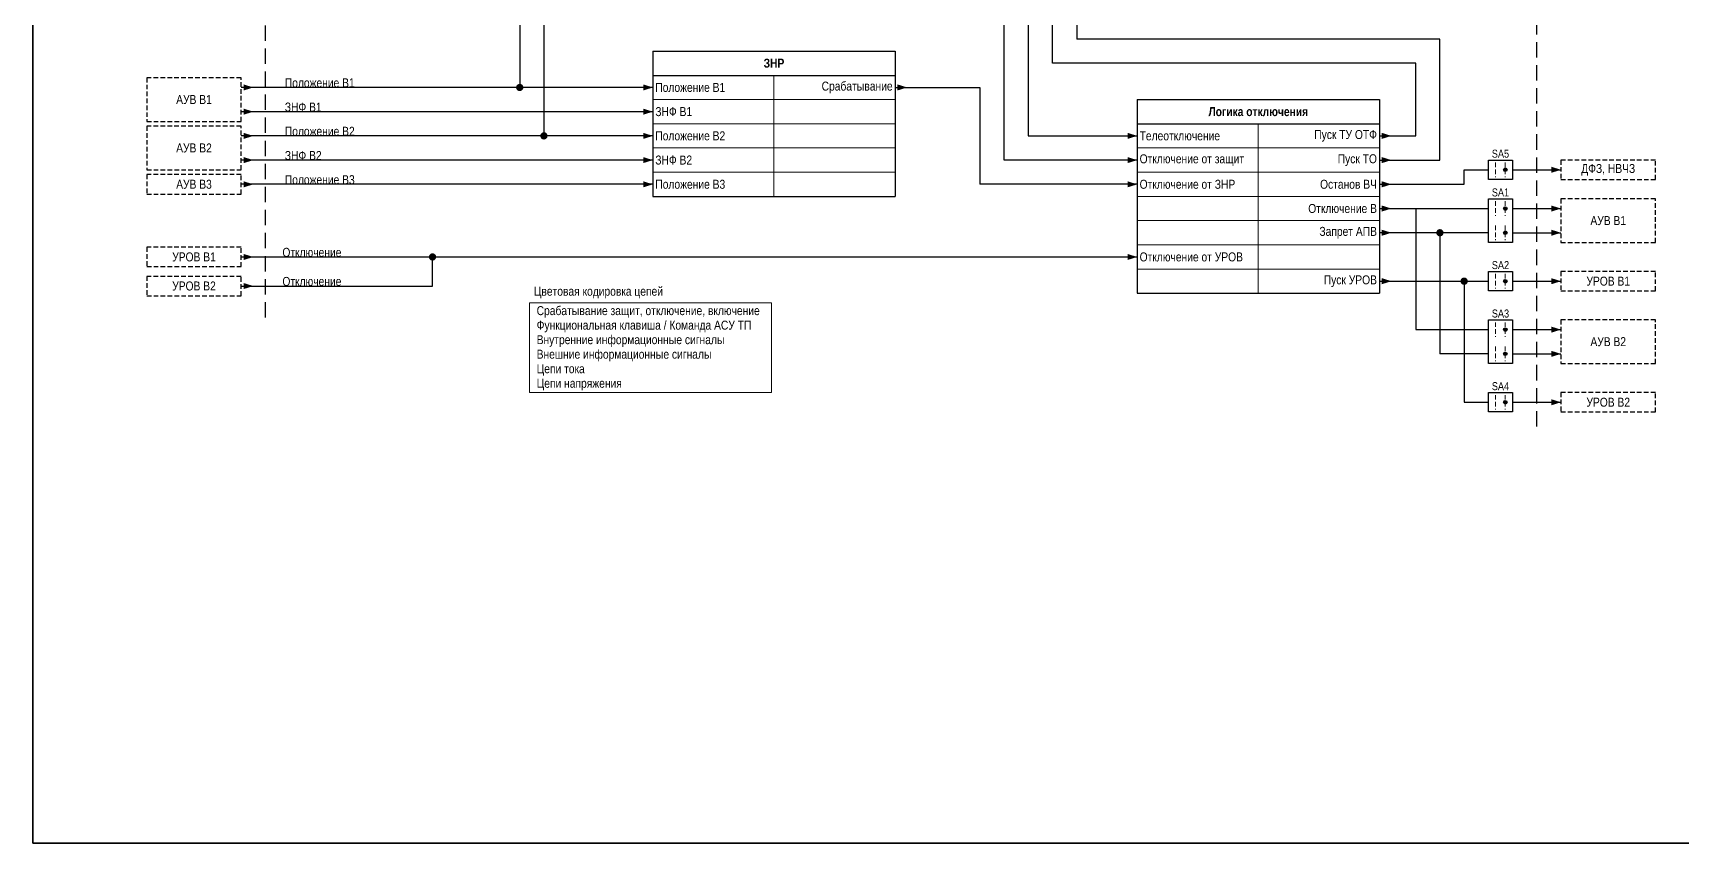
# Model space of a CAD drawing. Header units: millimetres. Extents: x -14593 to 14732, y -17400 to 5232.
# Drawn here: x 9269 to 9950, y -1137 to -802 of the extents above; entities that cross this region are included whole.
import ezdxf
from ezdxf.enums import TextEntityAlignment as Align

# ---------------------------------------------------------------- set-up
doc = ezdxf.new("R2010")
doc.units = ezdxf.units.MM
doc.linetypes.add('штриховая2', pattern=[9.525, 6.35, -3.175])
for name, color, linetype, lineweight in [('Основная', 7, 'Continuous', 30), ('Отключение_включение', 1, 'Continuous', 30), ('Тонкая', 7, 'Continuous', 18), ('Цепи внешние', 84, 'Continuous', 30), ('Цепи внутренние', 5, 'Continuous', 30), ('Цепи ТН', 200, 'Continuous', 30), ('Цепи ТТ', 23, 'Continuous', 30), ('Цепь - ФК и АСУ', 132, 'Continuous', 30), ('Штриховая', 7, 'штриховая2', 20)]:
    doc.layers.add(name, color=color, linetype=linetype, lineweight=lineweight)
doc.layers.add('Рамка', color=8, linetype='Continuous', lineweight=35, plot=False)
doc.styles.add('Narrow', font='ARIALN.TTF')
doc.styles.add('Табл дан', font='ARIALN.TTF')
doc.styles.add('Табл загол', font='ARIALNB.TTF')

# ---------------------------------------------------------------- blocks, each defined once
blk = doc.blocks.new('*T293')
at = {"layer": 'Основная', "color": 0, "linetype": 'ByBlock', "lineweight": -2, "transparency": 16777216}
for p, q in [((0, 0), (100, 0)), ((0, 0), (0, -10)), ((100, 0), (100, -10))]:
    blk.add_line(p, q, dxfattribs=at)
at = {"layer": 'Основная', "color": 0, "linetype": 'ByBlock', "lineweight": 30, "transparency": 16777216}
for p, q in [((0, -10), (100, -10)), ((0, -10), (0, -60)), ((100, -10), (100, -60)), ((0, -60), (100, -60))]:
    blk.add_line(p, q, dxfattribs=at)
at = {"layer": 'Основная', "color": 0, "linetype": 'ByBlock', "lineweight": 18, "transparency": 16777216}
for p, q in [((50, -10), (50, -60)), ((0, -20), (100, -20)), ((0, -30), (100, -30)), ((0, -40), (100, -40)), ((0, -50), (100, -50))]:
    blk.add_line(p, q, dxfattribs=at)
at = {"layer": 'Основная', "color": 0, "transparency": 16777216, "char_height": 3.7}
for s, insert, width, attachment_point, style in [('{\\C256;ЗНР}', (50, -5), 97, 5, 'Табл загол'), ('\\A1;Положение В1', (1, -15), 48, 4, 'Табл дан'), ('Срабатывание', (99, -15), 48, 6, 'Табл дан'), ('ЗНФ В1', (1, -25), 48, 4, 'Табл дан'), ('\\A1;Положение В2', (1, -35), 48, 4, 'Табл дан'), ('ЗНФ В2', (1, -45), 48, 4, 'Табл дан'), ('\\A1;Положение В3', (1, -55), 48, 4, 'Табл дан')]:
    blk.add_mtext(s, dxfattribs=dict(at, insert=insert, width=width, attachment_point=attachment_point, style=style))
blk = doc.blocks.new('Point')
at = {"layer": 'Основная', "color": 0, "const_width": 1.5}
blk.add_lwpolyline([(-0.75, 0, 1), (0.75, 0, 1)], format="xyb", close=True, dxfattribs=at)
blk = doc.blocks.new('*T301')
at = {"layer": 'Основная', "color": 0, "linetype": 'ByBlock', "lineweight": -2, "transparency": 16777216}
for p, q in [((0, 0), (100, 0)), ((0, 0), (0, -10)), ((100, 0), (100, -10))]:
    blk.add_line(p, q, dxfattribs=at)
at = {"layer": 'Основная', "color": 0, "linetype": 'ByBlock', "lineweight": 30, "transparency": 16777216}
for p, q in [((0, -10), (100, -10)), ((0, -10), (0, -80)), ((100, -10), (100, -80)), ((0, -80), (100, -80))]:
    blk.add_line(p, q, dxfattribs=at)
at = {"layer": 'Основная', "color": 0, "linetype": 'ByBlock', "lineweight": 18, "transparency": 16777216}
for p, q in [((50, -10), (50, -80)), ((0, -20), (100, -20)), ((0, -30), (100, -30)), ((0, -40), (100, -40)), ((0, -50), (100, -50)), ((0, -60), (100, -60)), ((0, -70), (100, -70))]:
    blk.add_line(p, q, dxfattribs=at)
at = {"layer": 'Основная', "color": 0, "transparency": 16777216, "char_height": 3.7}
for s, insert, width, attachment_point, style in [('{\\C256;Логика отключения}', (50, -5), 97, 5, 'Табл загол'), ('Телеотключение', (1, -15), 48, 4, 'Табл дан'), ('Пуск ТУ ОТФ', (99, -15), 48, 6, 'Табл дан'), ('{\\C256;Отключение от защит}', (1, -25), 48, 4, 'Табл дан'), ('Пуск ТО', (99, -25), 48, 6, 'Табл дан'), ('Отключение от ЗНР', (1, -35), 48, 4, 'Табл дан'), ('Останов ВЧ', (99, -35), 48, 6, 'Табл дан'), ('Отключение В', (99, -45), 48, 6, 'Табл дан'), ('Запрет АПВ', (99, -55), 48, 6, 'Табл дан'), ('Отключение от УРОВ', (1, -65), 48, 4, 'Табл дан'), ('Пуск УРОВ', (99, -75), 48, 6, 'Табл дан')]:
    blk.add_mtext(s, dxfattribs=dict(at, insert=insert, width=width, attachment_point=attachment_point, style=style))

msp = doc.modelspace()

# ---------------------------------------------------------------- hatches: boundary and pattern name
at = {"lineweight": 25, "ltscale": 0.25}
h = msp.add_hatch(color=256, dxfattribs=at)
edge = h.paths.add_edge_path()
edge.add_arc((9877, -859), 0.75, 0, 360)
h = msp.add_hatch(color=256, dxfattribs=at)
edge = h.paths.add_edge_path()
edge.add_arc((9877, -875), 0.75, 0, 360)
h = msp.add_hatch(color=256, dxfattribs=at)
edge = h.paths.add_edge_path()
edge.add_arc((9877, -885), 0.75, 0, 360)
h = msp.add_hatch(color=256, dxfattribs=at)
edge = h.paths.add_edge_path()
edge.add_arc((9877, -905), 0.75, 0, 360)
h = msp.add_hatch(color=256, dxfattribs=at)
edge = h.paths.add_edge_path()
edge.add_arc((9877, -925), 0.75, 0, 360)
h = msp.add_hatch(color=256, dxfattribs=at)
edge = h.paths.add_edge_path()
edge.add_arc((9877, -935), 0.75, 0, 360)
h = msp.add_hatch(color=256, dxfattribs=at)
edge = h.paths.add_edge_path()
edge.add_arc((9877, -955), 0.75, 0, 360)

# ---------------------------------------------------------------- linework, layer by layer
for centre in [(9877, -859), (9877, -875), (9877, -885), (9877, -905), (9877, -925), (9877, -935), (9877, -955)]:
    msp.add_circle(centre, 0.75, dxfattribs=at)
at = {"layer": 'Основная'}
for points in [[(9870, -855), (9880, -855), (9880, -863), (9870, -863)], [(9870, -871), (9880, -871), (9880, -889), (9870, -889)], [(9870, -901), (9880, -901), (9880, -909), (9870, -909)], [(9870, -921), (9880, -921), (9880, -939), (9870, -939)], [(9870, -951), (9880, -951), (9880, -959), (9870, -959)]]:
    msp.add_lwpolyline(points, close=True, dxfattribs=at)
at = {"layer": 'Отключение_включение', "ltscale": 0.3}
for points in [[(9680, -455), (9680, -845)], [(9700, -475), (9700, -805)], [(9670, -855), (9670, -555)], [(9850, -805), (9700, -805)], [(9850, -855), (9850, -805)], [(9625, -825), (9660, -825)], [(9680, -845), (9725, -845)], [(9725, -855), (9670, -855)], [(9825, -855), (9850, -855)], [(9725, -865), (9660, -865)], [(9825, -875), (9870, -875)], [(9880, -875), (9900, -875)], [(9840, -925), (9870, -925)], [(9880, -925), (9900, -925)]]:
    msp.add_lwpolyline(points, dxfattribs=at)
for points in [[(9630, -825, 0, 2.5, 0), (9626, -825, 0, 0, 0)], [(9725, -845, 0, 2.5, 0), (9721, -845, 0, 0, 0)], [(9725, -855, 0, 2.5, 0), (9721, -855, 0, 0, 0)], [(9830, -855, 0, 2.5, 0), (9826, -855, 0, 0, 0)], [(9725, -865, 0, 2.5, 0), (9721, -865, 0, 0, 0)], [(9830, -875, 0, 2.5, 0), (9826, -875, 0, 0, 0)], [(9900, -875, 0, 2.5, 0), (9896, -875, 0, 0, 0)], [(9360, -895, 0, 2.5, 0), (9356, -895, 0, 0, 0)], [(9725, -895, 0, 2.5, 0), (9721, -895, 0, 0, 0)], [(9360, -907, 0, 2.5, 0), (9356, -907, 0, 0, 0)], [(9900, -925, 0, 2.5, 0), (9896, -925, 0, 0, 0)]]:
    msp.add_lwpolyline(points, format="xyseb", dxfattribs=at)
at = {"layer": 'Отключение_включение'}
for points in [[(9660, -825), (9660, -865)], [(9840, -875), (9840, -925)], [(9355, -895), (9725, -895)], [(9434, -907), (9434, -895)], [(9355, -907), (9434, -907)]]:
    msp.add_lwpolyline(points, dxfattribs=at)
at = {"layer": 'Рамка', "color": 1}
msp.add_lwpolyline([(9269, -214), (10020, -214), (10020, -1137), (9269, -1137)], close=True, dxfattribs=at)
at = {"layer": 'Тонкая', "ltscale": 0.3}
msp.add_lwpolyline([(9474, -914), (9574, -914), (9574, -951), (9474, -951)], close=True, dxfattribs=at)
at = {"layer": 'Цепи внешние', "ltscale": 0.3}
for points in [[(9470, -575), (9470, -825)], [(9480, -585), (9480, -845)], [(9525, -825), (9355, -825)], [(9525, -835), (9355, -835)], [(9525, -845), (9355, -845)], [(9525, -855), (9355, -855)], [(9525, -865), (9355, -865)], [(9880, -885), (9900, -885)], [(9880, -905), (9900, -905)], [(9880, -935), (9900, -935)], [(9880, -955), (9900, -955)]]:
    msp.add_lwpolyline(points, dxfattribs=at)
at = {"layer": 'Цепи внешние', "linetype": 'штриховая2', "ltscale": 0.3}
for points in [[(9355, -821), (9316, -821), (9316, -839), (9355, -839)], [(9355, -841), (9316, -841), (9316, -859), (9355, -859)], [(9939, -855), (9900, -855), (9900, -863), (9939, -863)], [(9355, -861), (9316, -861), (9316, -869), (9355, -869)], [(9939, -871), (9900, -871), (9900, -889), (9939, -889)], [(9355, -891), (9316, -891), (9316, -899), (9355, -899)], [(9355, -903), (9316, -903), (9316, -911), (9355, -911)], [(9939, -901), (9900, -901), (9900, -909), (9939, -909)], [(9939, -921), (9900, -921), (9900, -939), (9939, -939)], [(9939, -951), (9900, -951), (9900, -959), (9939, -959)]]:
    msp.add_lwpolyline(points, close=True, dxfattribs=at)
at = {"layer": 'Цепи внешние', "ltscale": 0.3}
for points in [[(9360, -825, 0, 2.5, 0), (9356, -825, 0, 0, 0)], [(9525, -825, 0, 2.5, 0), (9521, -825, 0, 0, 0)], [(9360, -835, 0, 2.5, 0), (9356, -835, 0, 0, 0)], [(9525, -835, 0, 2.5, 0), (9521, -835, 0, 0, 0)], [(9360, -845, 0, 2.5, 0), (9356, -845, 0, 0, 0)], [(9525, -845, 0, 2.5, 0), (9521, -845, 0, 0, 0)], [(9360, -855, 0, 2.5, 0), (9356, -855, 0, 0, 0)], [(9525, -855, 0, 2.5, 0), (9521, -855, 0, 0, 0)], [(9360, -865, 0, 2.5, 0), (9356, -865, 0, 0, 0)], [(9525, -865, 0, 2.5, 0), (9521, -865, 0, 0, 0)], [(9900, -859, 0, 2.5, 0), (9896, -859, 0, 0, 0)], [(9900, -885, 0, 2.5, 0), (9896, -885, 0, 0, 0)], [(9900, -905, 0, 2.5, 0), (9896, -905, 0, 0, 0)], [(9900, -935, 0, 2.5, 0), (9896, -935, 0, 0, 0)], [(9900, -955, 0, 2.5, 0), (9896, -955, 0, 0, 0)]]:
    msp.add_lwpolyline(points, format="xyseb", dxfattribs=at)
at = {"layer": 'Цепи внешние'}
msp.add_lwpolyline([(9880, -859), (9900, -859)], dxfattribs=at)
at = {"layer": 'Цепи внутренние', "linetype": 'штриховая2'}
for points in [[(9365, -920), (9365, -447)], [(9890, -965), (9890, -668)]]:
    msp.add_lwpolyline(points, dxfattribs=at)
at = {"layer": 'Цепи внутренние', "ltscale": 0.3}
for points in [[(9690, -815), (9690, -485)], [(9840, -815), (9690, -815)], [(9840, -835), (9840, -815)], [(9840, -845), (9840, -825)], [(9825, -845), (9840, -845)], [(9825, -905), (9870, -905)], [(9860, -955), (9870, -955)]]:
    msp.add_lwpolyline(points, dxfattribs=at)
for points in [[(9830, -845, 0, 2.5, 0), (9826, -845, 0, 0, 0)], [(9830, -865, 0, 2.5, 0), (9826, -865, 0, 0, 0)], [(9830, -885, 0, 2.5, 0), (9826, -885, 0, 0, 0)], [(9830, -905, 0, 2.5, 0), (9826, -905, 0, 0, 0)]]:
    msp.add_lwpolyline(points, format="xyseb", dxfattribs=at)
at = {"layer": 'Цепи внутренние'}
for points in [[(9860, -865), (9860, -859)], [(9860, -859), (9870, -859)], [(9825, -865), (9860, -865)], [(9870, -885), (9825, -885)], [(9850, -885), (9850, -935)], [(9860, -905), (9860, -955)], [(9870, -935), (9850, -935)]]:
    msp.add_lwpolyline(points, dxfattribs=at)
at = {"layer": 'Штриховая', "ltscale": 0.3}
for p, q in [((9873, -856), (9873, -862)), ((9877, -856), (9877, -862)), ((9873, -872), (9873, -878)), ((9877, -872), (9877, -878)), ((9873, -882), (9873, -888)), ((9877, -882), (9877, -888)), ((9873, -902), (9873, -908)), ((9877, -902), (9877, -908)), ((9873, -922), (9873, -928)), ((9877, -922), (9877, -928)), ((9873, -932), (9873, -938)), ((9877, -932), (9877, -938)), ((9873, -952), (9873, -958)), ((9877, -952), (9877, -958))]:
    msp.add_line(p, q, dxfattribs=at)

# ---------------------------------------------------------------- block references
for name, p in [('*T293', (9525, -810)), ('*T301', (9725, -830))]:
    msp.add_blockref(name, p)
at = {"layer": 'Отключение_включение'}
msp.add_blockref('Point', (9434, -895), dxfattribs=at)
at = {"layer": 'Цепи внешние'}
for p in [(9470, -825), (9480, -845)]:
    msp.add_blockref('Point', p, dxfattribs=at)
at = {"layer": 'Цепи внутренние'}
for p in [(9850, -885), (9860, -905)]:
    msp.add_blockref('Point', p, dxfattribs=at)

# ---------------------------------------------------------------- texts
at = {"layer": 'Основная', "style": 'Narrow'}
for s, height, p in [('SA5', 3.3, (9875, -854)), ('SA1', 3.3, (9875, -870)), ('SA2', 3.3, (9875, -900)), ('Цветовая кодировка цепей', 3.7, (9502.5, -911)), ('SA3', 3.3, (9875, -920)), ('SA4', 3.3, (9875, -950))]:
    msp.add_text(s, height=height, dxfattribs=at).set_placement(p, align=Align.CENTER)
at = {"layer": 'Основная', "char_height": 3.7, "style": 'Narrow'}
for s, insert, width, attachment_point in [('Положение В1', (9373, -825), 65, 7), ('АУВ В1', (9335.5, -830), 39, 5), ('ЗНФ В1', (9373, -835), 65, 7), ('Положение В2', (9373, -845), 65, 7), ('АУВ В2', (9335.5, -850), 39, 5), ('ЗНФ В2', (9373, -855), 65, 7), ('ДФЗ, НВЧЗ', (9919.5, -859), 39, 5), ('АУВ В3', (9335.5, -865), 39, 5), ('Положение В3', (9373, -865), 65, 7), ('АУВ В1', (9919.5, -880), 39, 5), ('Отключение', (9372, -895), 65, 7), ('УРОВ В1', (9335.5, -895), 39, 5), ('УРОВ В2', (9335.5, -907), 39, 5), ('Отключение', (9372, -907), 65, 7), ('УРОВ В1', (9919.5, -905), 39, 5), ('АУВ В2', (9919.5, -930), 39, 5), ('УРОВ В2', (9919.5, -955), 39, 5)]:
    msp.add_mtext(s, dxfattribs=dict(at, insert=insert, width=width, attachment_point=attachment_point))
at = {"layer": 'Отключение_включение', "style": 'Narrow'}
msp.add_text('Срабатывание защит, отключение, включение', height=3.7, dxfattribs=at).set_placement((9477, -919))
at = {"layer": 'Цепи внешние', "style": 'Narrow'}
msp.add_text('Внешние информационные сигналы', height=3.7, dxfattribs=at).set_placement((9477, -937))
at = {"layer": 'Цепи внутренние', "style": 'Narrow'}
msp.add_text('Внутренние информационные сигналы', height=3.7, dxfattribs=at).set_placement((9477, -931))
at = {"layer": 'Цепи ТН', "style": 'Narrow'}
msp.add_text('Цепи напряжения', height=3.7, dxfattribs=at).set_placement((9477, -949))
at = {"layer": 'Цепи ТТ', "style": 'Narrow'}
msp.add_text('Цепи тока', height=3.7, dxfattribs=at).set_placement((9477, -943))
at = {"layer": 'Цепь - ФК и АСУ', "style": 'Narrow'}
msp.add_text('Функциональная клавиша / Команда АСУ ТП', height=3.7, dxfattribs=at).set_placement((9477, -925))

doc.saveas('drawing.dxf')
